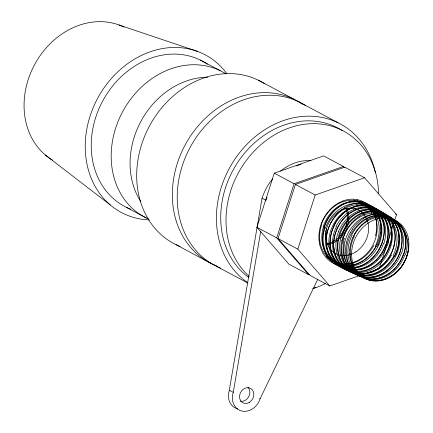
<?xml version="1.0" encoding="UTF-8"?>
<svg xmlns="http://www.w3.org/2000/svg" width="433" height="433" viewBox="0 0 433 433"><rect width="100%" height="100%" fill="white"/><g stroke="black" fill="none" stroke-linecap="round" stroke-linejoin="round"><path stroke-width="0.65" d="M380.753 228.803L380.461 232.808M237.76 408.909A16.351 13.667 -61.9 0 1 229.311 390.22L262.052 198.222A49.053 41 -61.9 0 1 272.601 178.926M317.8 279.188L260.103 398.782A16.351 13.667 -61.9 0 1 241.722 411.02A16.351 13.667 -61.9 0 1 233.268 392.336L260.78 231.006M323.067 233.187L323.927 229.111M342.249 243.092L343.093 239.092M408.249 250.404L406.912 255.881M391.221 241.251L390.22 245.246M408.297 250.999L407.334 254.821M406.241 251.952L405.326 255.032M320.063 227.958L321.264 223.953M338.974 237.901L340.165 233.928M386.81 242.453L385.457 246.393M404.27 252.185L402.966 255.995M309.947 274.262L308.686 274.701L288.881 264.13L256.904 227.298L274.284 173.178L323.635 155.896L343.434 166.467L344.311 167.479M308.686 274.701L276.703 237.869L294.083 183.749L343.434 166.467M278.024 238.572L295.403 184.458L344.755 167.17L364.554 177.746L396.531 214.579L379.156 268.698L329.805 285.98L310.006 275.41L278.024 238.572L297.828 249.148L329.805 285.98M297.828 249.148L315.202 195.029L364.554 177.746M389.613 220.105L390.106 218.557L389.267 218.124A1.635 0.926 -76.8 0 1 390.604 217.014A1.635 0.926 -76.8 0 1 390.945 218.99A1.635 0.926 -76.8 0 1 389.613 220.105C402.068 222.854 408.703 236.055 408.167 248.022M333.361 227.536L335.212 223.764M352.765 237.733L354.546 234.101M376.943 244.667L374.946 248.363M395.188 254.517L393.218 258.165M331.023 222.497L333.177 218.892M350.286 232.748L352.375 229.241M390.128 255.562L387.849 259.058M327.229 212.955L329.903 209.805M341.534 209.848L344.809 207.58M379.124 267.8L375.73 269.97M363.677 218.254L360.494 220.457A33.639 27.961 -65.5 0 0 352.31 229.192M339.396 202.574L342.893 201.02M358.167 212.711L361.636 211.169M366.237 267.296L362.583 268.779M380.845 277.64L384.38 276.205A33.465 28.205 -58.4 0 0 393.976 269.348M357.171 209.28L360.727 208.105M359.601 266.522L355.877 267.626M377.993 275.745L374.356 276.828M355.396 203.478L358.995 203.077M353.626 199.245L357.095 199.64M351.369 270.333L347.731 269.856M369.988 279.144L366.47 278.679A33.53 28.654 -61.1 0 1 356.916 274.506A32.93 28.14 -62.6 0 1 353.003 270.977M408.292 250.48L408.324 250.496A32.702 27.333 -61.9 0 1 373.414 280.947A32.702 27.333 -61.9 0 1 352.819 244.834A32.702 27.333 -61.9 0 1 390.106 218.557M371.395 207.504L374.762 208.289M365.847 205.637L365.95 205.659A32.746 26.705 -62 0 1 370.929 207.477A32.746 27.268 -58.2 0 1 381.089 245.695M390.945 218.99L392.542 219.428A32.719 26.684 -62.2 0 1 403.204 226.838A33.049 27.003 -60.5 0 1 407.821 236.088M119.048 24.99L197.486 51.403M258.349 80.213L293.991 99.244M298.873 101.852L338.076 122.788M200.235 60.025L220.197 70.682M395.367 213.956L396.531 214.579M274.284 173.178L294.083 183.749M295.403 184.458L315.202 195.029M262.052 198.222L266.008 200.338A49.053 41 -61.9 0 1 267.053 197.378M342.73 265.71L340.749 264.655A32.746 27.988 -61.4 0 1 338.059 263.827A32.746 27.523 -65.6 0 1 323.435 226.919M344.311 266.56L346.292 267.616A32.746 27.961 -60.7 0 0 349.074 268.124M349.853 269.515L347.878 268.46A32.746 27.977 -61 0 0 350.551 268.974M351.439 270.365L353.42 271.421A32.746 27.983 -61.2 0 1 348.311 269.532A32.746 27.993 -62.1 0 1 336.371 230.491M360.548 275.226L358.567 274.17A32.746 27.988 -61.4 0 1 355.883 273.342A32.746 27.523 -65.6 0 1 341.253 236.434M362.134 276.07L364.11 277.131A32.746 27.961 -60.7 0 0 366.892 277.64M367.677 279.031L365.696 277.975A32.746 27.977 -61 0 0 368.375 278.489M370.253 280.405L369.262 279.88A32.746 27.371 -65.6 0 1 354.27 236.229M256.904 227.298L276.703 237.869M126.425 207.364L146.381 218.021M175.971 244.661L211.607 263.692M216.495 266.295L247.974 283.106M259.605 398.522L260.103 398.782M229.311 390.22L233.268 392.336M347.244 270.511L350.438 272.13A34.342 29.309 -60.4 0 0 361.073 274.084M360.175 275.724L363.06 277.629A33.157 28.318 -60.8 0 0 371.216 280.427M45.238 154.917L110.253 204.955M331.905 261.721L329.394 259.075M353.36 267.708L351.812 264.406M333.989 258.707L332.376 255.27M395.724 224.408L397.164 227.715A33.996 27.88 -59.6 0 1 398.869 238.892A33.438 27.577 -58.8 0 1 398.636 242.826M378.945 217.474L377.484 214.113A34.575 28.21 -61.2 0 0 370.816 206.016L367.963 204.095A34.575 28.226 -62.9 0 0 359.834 201.318M343.255 258.728L342.346 254.994M324.095 249.137L323.164 245.332M407.875 236.066L408.622 239.628M390.777 225.663L391.562 229.382M319.668 244.098L319.094 240.169M387.795 226.578L388.222 230.437M408.205 250.193L408.167 248.32M338.011 250.003L338.579 253.895A34.169 29.13 -63.8 0 0 341.843 262.799M405.64 240.58L405.223 236.856A33.384 27.306 -60.2 0 0 402.317 228.402A33.092 27.274 -64.9 0 0 366.28 220.673M148.708 219.093A82.411 68.874 -61.9 0 1 122.458 112.044A82.411 68.874 -61.9 0 1 225.95 73.902M130.533 209.171A82.411 68.874 -61.9 0 1 102.48 101.43A82.411 68.874 -61.9 0 1 207.531 64.263M52.323 159.988A75.542 63.137 -61.9 0 1 34.64 64.539A75.542 63.137 -61.9 0 1 124.017 27.106M149.358 219.894A89.279 74.617 -61.9 0 1 97.349 98.854A89.279 74.617 -61.9 0 1 226.832 73.648M247.698 282.597A91.975 76.868 -61.9 0 1 253.543 138.073A91.975 76.868 -61.9 0 1 375.33 172.599M315.96 287.247A91.975 76.868 -61.9 0 1 312.962 288.47M220.657 268.146A91.975 76.868 -61.9 0 1 189.324 148.914A91.975 76.868 -61.9 0 1 305.297 105.452M216.982 266.014A91.975 76.868 -61.9 0 1 184.777 145.661A91.975 76.868 -61.9 0 1 302.51 104.239M180.128 246.507A91.975 76.868 -61.9 0 1 148.8 127.275A91.975 76.868 -61.9 0 1 264.769 83.813M140.882 201.724A77.669 64.912 -61.9 0 1 140.844 121.484A77.669 64.912 -61.9 0 1 207.683 77.193M406.966 255.892A32.746 27.977 -61 0 1 369.225 279.983M408.557 239.649A33 27.155 -59.1 0 1 408.222 250.994M407.258 254.804A33.081 27.506 -58.3 0 1 402.008 265.548M402.057 265.586A32.48 27.247 -58.2 0 1 398.252 270.23A33.06 27.804 -58.3 0 1 390.577 276.303M390.534 276.205A32.821 27.782 -58.7 0 1 371.227 280.389M360.169 275.734A33.195 28.361 -62.7 0 1 353.328 267.735M351.769 264.433A33.168 28.205 -64.4 0 1 349.593 253.305M349.642 253.294A32.627 27.598 -65.1 0 1 349.783 249.37M349.723 249.37A33.222 27.993 -65.4 0 1 352.695 237.706M354.475 234.058A33.292 27.739 -65.6 0 1 361.853 224.613M361.885 224.662A32.67 26.992 -65.1 0 1 366.442 221.074M405.569 240.602A33.422 27.555 -58.9 0 1 404.195 252.174M402.89 255.968A33.384 27.826 -58.2 0 1 396.704 266.382M396.747 266.419A32.838 27.566 -58.2 0 1 394.014 269.396M380.834 277.58A33.465 28.459 -59.4 0 1 369.993 279.106M352.987 270.993A33.509 28.616 -63.1 0 1 348.159 263.372M348.094 263.41A33.265 28.324 -64.1 0 1 346.562 242.258M346.638 242.269A33.606 28.253 -65.5 0 1 350.216 232.71M363.655 218.183A33.612 27.647 -64.7 0 1 373.971 214.216M373.971 214.254A33.06 27.062 -63.8 0 1 377.479 213.864A33.66 27.501 -63.2 0 1 387.475 215.602L390.458 217.117A33.731 27.512 -61.5 0 1 397.705 224.164M397.727 224.142A33.097 27.062 -60.3 0 1 400.184 228.824M400.152 228.846A33.687 27.588 -59.9 0 1 402.192 237.82M401.954 237.885A33.498 27.571 -59.1 0 1 386.49 270.912M386.55 271.026A33.812 28.556 -58.5 0 1 377.982 275.686M374.35 276.774A33.844 28.822 -59.7 0 1 363.455 277.158L360.002 276.335A33.806 28.897 -61.5 0 1 350.898 271.058M350.903 271.047A33.244 28.405 -62.8 0 1 348.441 268.46A33.882 28.914 -63.4 0 1 343.207 258.75M342.286 255.015A33.877 28.713 -64.9 0 1 342.178 243.092M343.017 239.076A33.936 28.475 -65.6 0 1 348.002 227.763A33.325 27.717 -65.5 0 1 351.742 222.908M351.699 222.865A33.915 28.129 -65.4 0 1 359.233 216.392M359.19 216.289A33.666 27.739 -64.9 0 1 378.366 211.797A34.001 27.761 -62.9 0 1 386.355 214.552L389.17 216.424A34.028 27.766 -61.2 0 1 395.686 224.44M398.577 242.826A34.045 28.183 -58.5 0 1 395.113 254.485M393.142 258.122A34.11 28.556 -58.2 0 1 385.213 267.524M385.246 267.572A33.465 28.253 -58.5 0 1 380.369 271.134A34.061 28.822 -58.7 0 1 371.444 274.901M371.422 274.701A33.861 28.805 -59.5 0 1 341.81 262.826M337.946 250.02A34.202 28.935 -65.1 0 1 338.898 237.885M340.089 233.901A34.153 28.589 -65.6 0 1 346.027 222.963M346.07 223A33.585 27.907 -65.5 0 1 348.722 219.877M348.684 219.829A34.223 28.324 -65.3 0 1 358.145 212.646M361.625 211.104A34.212 28.053 -64.2 0 1 372.31 209.366L375.757 209.794A34.272 27.961 -62.6 0 1 385.072 213.848A33.65 27.452 -61.3 0 1 388.861 217.334M388.845 217.35A34.239 27.956 -60.9 0 1 393.37 224.954M393.294 224.998A33.985 27.836 -59.9 0 1 393.96 245.987M394.052 246.004A34.321 28.47 -58.4 0 1 390.057 255.519M387.784 259.01A34.342 28.816 -58.2 0 1 379.086 267.729M375.703 269.9A34.299 29.081 -58.9 0 1 364.792 273.753M364.792 273.797A33.736 28.735 -59.8 0 1 361.068 274.116M347.244 270.517A34.402 29.406 -62.3 0 1 339.364 263.14A33.747 28.778 -63.7 0 1 336.652 258.236M336.614 258.257A34.348 29.244 -64.1 0 1 334.13 248.894M333.903 248.959A34.131 28.924 -64.9 0 1 348.695 214.064M348.744 214.146A34.434 28.437 -65.1 0 1 357.16 209.22M360.727 208.046A34.456 28.215 -63.9 0 1 371.4 207.483M374.767 208.278A34.407 28.064 -62.2 0 1 383.562 213.458A33.828 27.604 -61.1 0 1 385.933 216.007A34.472 28.167 -60.5 0 1 390.723 225.696M391.492 229.409A34.451 28.345 -59.1 0 1 391.14 241.251M390.133 245.23A34.505 28.686 -58.3 0 1 384.661 256.433M384.71 256.471A33.871 28.41 -58.2 0 1 380.748 261.315M380.704 261.267A34.467 28.984 -58.3 0 1 372.743 267.648M372.705 267.562A34.207 28.979 -58.8 0 1 352.581 271.908A34.526 29.487 -60.8 0 1 344.078 269.028L341.08 267.042A34.543 29.514 -62.7 0 1 333.951 258.728M332.327 255.297A34.494 29.336 -64.4 0 1 330.065 243.725A33.92 28.692 -65.1 0 1 330.265 239.633A34.526 29.098 -65.4 0 1 333.291 227.509M335.142 223.72A34.58 28.816 -65.6 0 1 342.806 213.907A33.92 28.026 -65.1 0 1 347.569 210.232A34.521 28.454 -64.9 0 1 356.256 206.135M356.24 205.935A34.294 28.113 -64.1 0 1 384.71 217.875M384.78 217.821A34.586 28.291 -60.2 0 1 387.73 226.605M388.152 230.459A34.602 28.524 -58.9 0 1 386.729 242.437M385.375 246.366A34.543 28.784 -58.2 0 1 378.978 257.137A33.958 28.508 -58.2 0 1 376.196 260.26M376.158 260.211A34.597 29.163 -58.4 0 1 366.221 267.231M362.573 268.72A34.57 29.401 -59.4 0 1 351.374 270.295M347.742 269.829A34.613 29.579 -61.1 0 1 337.87 265.548A33.98 29.038 -62.6 0 1 333.832 261.9A34.57 29.52 -63.1 0 1 328.836 254.057M328.782 254.09A34.299 29.184 -64.3 0 1 327.202 232.299M327.267 232.31A34.618 29.108 -65.5 0 1 330.953 222.459M333.107 218.838A34.624 28.784 -65.5 0 1 341.502 209.783M344.782 207.51A34.57 28.437 -64.7 0 1 355.396 203.429M359 203.034A34.591 28.264 -63.2 0 1 369.273 204.847L372.337 206.406A34.64 28.253 -61.5 0 1 379.779 213.648M379.801 213.626A33.974 27.782 -60.3 0 1 382.323 218.427M382.29 218.449A34.564 28.307 -59.9 0 1 384.385 227.661M384.136 227.726A34.331 28.253 -59.1 0 1 368.299 261.575M368.359 261.689A34.613 29.233 -58.5 0 1 359.59 266.457M355.872 267.572A34.618 29.482 -59.7 0 1 344.733 267.967L341.199 267.129A34.548 29.531 -61.5 0 1 331.895 261.732M329.367 259.096A34.597 29.525 -63.4 0 1 324.041 249.164M323.099 245.354A34.564 29.298 -64.9 0 1 322.991 233.187M323.846 229.095A34.597 29.027 -65.6 0 1 328.928 217.561A33.958 28.242 -65.5 0 1 332.739 212.614M332.696 212.565A34.543 28.654 -65.4 0 1 340.37 205.973M340.338 205.891A34.267 28.21 -64.8 0 1 359.839 201.302M378.897 217.501A34.51 28.302 -59.6 0 1 380.677 228.813M380.38 232.808A34.526 28.583 -58.5 0 1 376.867 244.634M374.87 248.32A34.564 28.941 -58.2 0 1 366.832 257.846M366.87 257.9A33.898 28.616 -58.5 0 1 361.928 261.5M361.907 261.451A34.483 29.184 -58.7 0 1 352.89 265.315M352.868 265.115A34.239 29.125 -59.5 0 1 322.921 253.116M322.964 253.089A34.505 29.417 -63.8 0 1 319.608 244.12M319.024 240.185A34.505 29.195 -65.1 0 1 319.987 227.947M321.183 223.926A34.429 28.816 -65.6 0 1 327.169 212.901M329.849 209.745A34.467 28.524 -65.3 0 1 339.38 202.514M342.882 200.955A34.424 28.226 -64.2 0 1 353.631 199.207M357.106 199.613A34.451 28.113 -62.6 0 1 366.464 203.71A33.812 27.588 -61.3 0 1 370.269 207.212A34.391 28.08 -60.9 0 1 374.799 214.871M374.74 214.909A34.11 27.956 -59.7 0 1 375.411 235.98M367.714 278.906A32.746 27.983 -61.2 0 1 352.094 235.211M404.79 254.902A32.746 27.225 -58.3 0 1 367.698 278.971M351.661 234.995A32.746 27.322 -65.6 0 1 388.244 216.938M388.255 216.911A32.746 26.705 -62.2 0 1 401.7 253.056M401.353 253.029A32.746 27.247 -58.2 0 1 366.908 277.585M364.18 276.898A32.746 27.983 -61.2 0 1 346.292 237.138A32.746 27.983 -61.2 0 1 387.075 216.11A32.746 26.705 -61.8 0 1 396.763 254.036A32.746 27.29 -58.2 0 1 360.602 275.215M365.782 277.683A32.746 26.705 -62 0 1 348.998 238.61A32.746 26.705 -62 0 1 388.747 216.993A32.746 27.268 -58.2 0 1 398.907 255.21M403.48 254.068A32.746 27.95 -60.5 0 1 368.337 278.641M389.889 217.886A32.746 27.176 -58.4 0 1 403.865 254.095M353.848 236.017A32.746 26.711 -62.3 0 1 389.895 217.88M360.575 275.134A32.746 27.983 -61.3 0 1 341.805 240.499M398.82 255.183A32.746 27.972 -60.8 0 1 362.085 276.205M393.7 256.109A32.746 27.977 -61 0 1 358.54 274.251M343.12 237.944A32.746 27.322 -58.2 0 1 383.151 214.27A32.746 27.322 -58.2 0 1 394.577 256.553M343.585 241.257A32.746 27.495 -65.6 0 1 344.359 238.226M362.075 276.092A32.746 27.582 -65.5 0 1 343.97 241.305M341.935 240.515A32.746 27.539 -65.5 0 1 342.73 237.371M341.686 237.132A32.746 27.458 -65.6 0 1 380.407 212.809A32.746 27.458 -65.6 0 1 393.142 255.649M391.654 254.896A32.746 27.371 -58.2 0 1 357.009 273.245M339.093 235.509A32.746 27.988 -61.6 0 0 354.41 272.487A32.746 27.977 -61.1 0 0 356.987 273.32L355.006 272.265A32.746 27.993 -61.8 0 1 349.804 270.333A32.746 27.431 -65.6 0 1 338.568 231.439M338.763 235.373A32.746 27.447 -65.6 0 1 372.402 210.016M372.396 210.054A32.746 26.732 -63 0 1 375.059 210.519M375.151 210.27A32.746 26.716 -62.5 0 1 390.133 248.239A32.746 26.716 -62.5 0 1 353.328 271.686M376.732 211.12A32.746 27.972 -60.9 0 1 392.861 249.646A32.746 27.972 -60.9 0 1 354.914 272.519M374.074 210.931A32.746 26.722 -62.7 0 1 376.645 211.374M340.955 236.304A32.746 26.749 -63.2 0 1 374.042 211.071M336.295 230.464A32.746 27.403 -65.6 0 1 371.454 208.592M371.536 208.506A32.746 26.711 -62.5 0 1 388.255 242.415M388.396 242.431A32.746 27.16 -58.4 0 1 387.486 245.511M386.988 245.392A32.746 27.241 -58.3 0 1 349.875 269.456M349.891 269.391A32.746 27.983 -61.2 0 1 334.271 225.696M389.143 246.377A32.746 27.972 -61 0 1 351.407 270.468M351.439 270.371A32.746 27.371 -65.6 0 1 336.446 226.713M389.998 243.395A32.746 27.203 -58.3 0 1 389.115 246.372M373.111 209.523A32.746 27.117 -58.5 0 1 390.414 243.443M338.514 231.417A32.746 26.727 -62.9 0 1 373.046 209.583M333.838 225.479A32.746 27.322 -65.6 0 1 370.426 207.423M370.437 207.396A32.746 26.705 -62.2 0 1 383.882 243.541M383.535 243.514A32.746 27.247 -58.2 0 1 349.085 268.07M346.346 267.432A32.746 27.983 -61.2 0 1 326.747 234.995A32.746 27.983 -61.2 0 1 356.256 204.744M347.943 268.238A32.746 26.727 -62.8 0 1 330.309 232.088A32.746 26.727 -62.8 0 1 365.782 205.87M385.662 244.553A32.746 27.95 -60.5 0 1 350.514 269.126M386.041 244.58A32.746 27.176 -58.4 0 0 372.071 208.37A32.746 26.711 -62.3 0 0 336.03 226.502M356.267 204.289A32.746 26.781 -63.6 0 1 369.257 206.584A32.746 26.705 -61.8 0 1 378.945 244.521M378.902 244.504A32.746 27.29 -58.2 0 1 342.784 265.7M342.757 265.618A32.746 27.983 -61.3 0 1 323.981 230.984M381.002 245.668A32.746 27.972 -60.8 0 1 344.267 266.69M375.876 246.594A32.746 27.977 -61 0 1 340.722 264.736M325.302 228.429A32.746 27.322 -58.2 0 1 365.333 204.755A32.746 27.322 -58.2 0 1 376.753 247.037M325.762 231.742A32.746 27.495 -65.6 0 1 326.542 228.711M344.257 266.576A32.746 27.582 -65.5 0 1 326.152 231.79M324.111 231A32.746 27.539 -65.5 0 1 324.912 227.855M323.868 227.617A32.746 27.458 -65.6 0 1 362.583 203.294A32.746 27.458 -65.6 0 1 375.324 246.133M373.836 245.381A32.746 27.371 -58.2 0 1 339.191 263.729M321.275 225.994A32.746 27.988 -61.6 0 0 336.587 262.972A32.746 27.977 -61.1 0 0 339.163 263.805L337.183 262.75A32.746 27.993 -61.8 0 1 331.987 260.818A32.746 27.431 -65.6 0 1 326.401 256.823M320.945 225.858A32.746 27.447 -65.6 0 1 354.584 200.501M354.573 200.539A32.746 26.732 -63 0 1 357.241 201.004M357.328 200.755A32.746 26.716 -62.5 0 1 372.082 214.016M358.914 201.605A32.746 27.972 -60.9 0 1 375.043 240.131A32.746 27.972 -60.9 0 1 337.096 263.004M356.251 201.415A32.746 26.722 -62.7 0 1 358.822 201.859M323.132 226.789A32.746 26.749 -63.2 0 1 356.224 201.556M389.354 218.016A32.746 26.716 -62.5 0 1 406.073 251.93M249.311 276.508A87.206 72.885 -61.9 0 1 271.691 136.595A87.206 72.885 -61.9 0 1 378.572 193.535M325.697 283.361A87.206 72.885 -61.9 0 1 312.929 288.654M248.65 277.423A87.206 72.885 -61.9 0 1 236.743 163.869A87.206 72.885 -61.9 0 1 342.162 130.528M346.876 208.311A24.529 20.497 -61.9 0 1 327.862 244.634M280.438 171.149A49.053 41 -61.9 0 1 310.926 160.583M296.702 165.893A49.053 41 -61.9 0 1 301 164.367M248.012 387.319A8.178 6.831 -61.9 0 1 248.656 396.839A8.178 6.831 -61.9 0 1 240.245 401.175M345.994 208.646A24.529 20.497 -61.9 0 1 327.077 243.822M355.812 251.898A24.529 20.497 -61.9 0 0 359.877 210.893A24.529 20.497 -61.9 0 0 325.849 232.792A24.529 20.497 -61.9 0 0 355.812 251.898M249.565 402.241A8.178 6.831 -61.9 0 0 250.918 388.569A8.178 6.831 -61.9 0 0 239.579 395.87A8.178 6.831 -61.9 0 0 249.565 402.241"/></g></svg>
